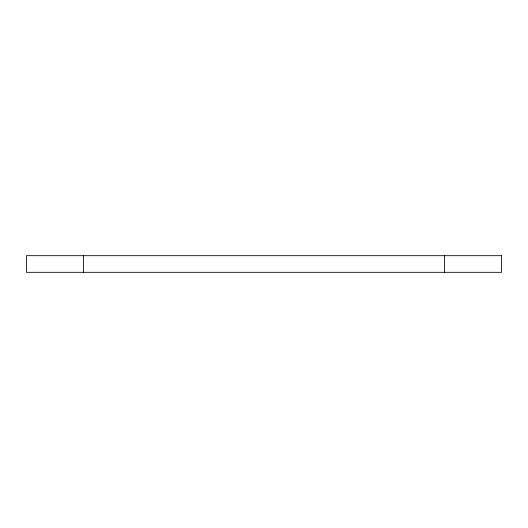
<?xml version="1.0" encoding="UTF-8"?>
<svg xmlns="http://www.w3.org/2000/svg" width="528" height="528" viewBox="0 0 528 528"><rect width="100%" height="100%" fill="white"/><g stroke="black" fill="none" stroke-linecap="round" stroke-linejoin="round"><path stroke-width="0.79" d="M444.576 255.684L444.576 272.316M83.424 255.684L83.424 272.316M501.6 255.684L26.4 255.684L26.4 272.316L501.6 272.316L501.6 255.684"/></g></svg>
